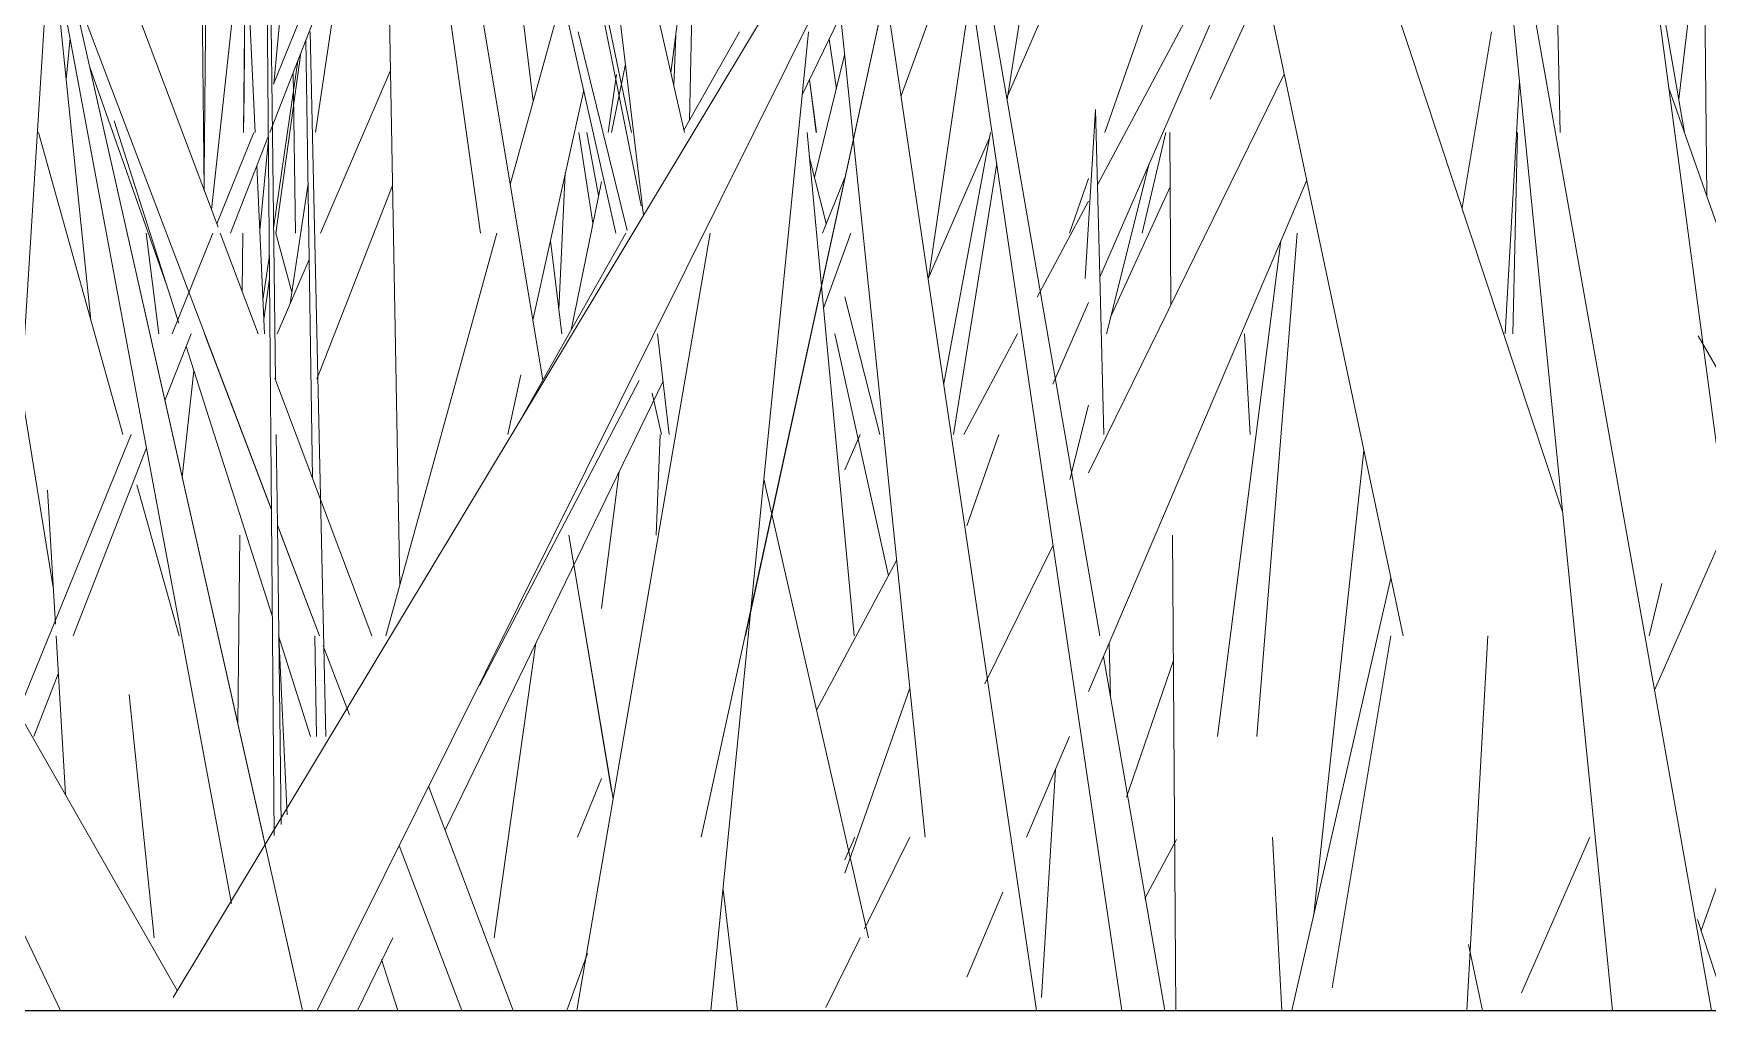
# Model space of a CAD drawing. Header units: millimetres. Extents: x -9575 to 27274, y -4387 to 11354.
# Drawn here: x -5267.75 to -5221.86, y 3048 to 3074.78 of the extents above; entities that cross this region are included whole.
import ezdxf

# ---------------------------------------------------------------- set-up
doc = ezdxf.new("R2010")
doc.units = ezdxf.units.MM
doc.layers.add('G-IMPT', color=8, linetype='Continuous', lineweight=9)

# ---------------------------------------------------------------- blocks, each defined once
blk = doc.blocks.new('Grass Array - 25_dwg-V51-North')
at = {"layer": 'G-IMPT'}
for p, q in [((-5263.522, 3109.702), (-5263.066, 3070.469)), ((-5221.879, 3070.318), (-5222.289, 3109.423)), ((-5253.783, 3065.282), (-5260.747, 3106.913)), ((-5239.993, 3104.477), (-5230.201, 3058.27)), ((-5261.112, 3065.281), (-5261.549, 3101.056)), ((-5249.768, 3072.396), (-5249.123, 3099.618)), ((-5261.169, 3073.389), (-5250.805, 3098.866)), ((-5253.783, 3065.282), (-5258.971, 3096.298)), ((-5225.831, 3061.666), (-5236.721, 3094.585)), ((-5261.152, 3052.796), (-5261.47, 3091.468)), ((-5251.092, 3070.05), (-5254.796, 3088.618)), ((-5224.965, 3088.618), (-5221.322, 3061.309)), ((-5263.924, 3048.361), (-5240.068, 3088.01)), ((-5262.894, 3087.841), (-5263.071, 3070.883)), ((-5249.442, 3052.752), (-5241.995, 3086.916)), ((-5255.636, 3085.859), (-5254.048, 3072.922)), ((-5226.224, 3085.859), (-5225.894, 3072.065)), ((-5266.799, 3085.508), (-5269.16, 3048)), ((-5249.903, 3072.065), (-5252.797, 3084.722)), ((-5241.062, 3072.972), (-5239.274, 3084.135)), ((-5256.963, 3083.1), (-5261.274, 3072.065)), ((-5253.653, 3083.166), (-5251.357, 3072.065)), ((-5236.678, 3083.1), (-5241.048, 3073.062)), ((-5227.97, 3082.978), (-5224.461, 3048.014)), ((-5238.515, 3058.27), (-5242.737, 3082.645)), ((-5257.302, 3082.232), (-5255.498, 3069.306)), ((-5242.964, 3082.19), (-5237.916, 3048)), ((-5243.686, 3080.74), (-5259.976, 3048)), ((-5262.689, 3069.466), (-5266.786, 3080.341)), ((-5257.706, 3059.651), (-5258.078, 3080.247)), ((-5243.453, 3080.22), (-5248.232, 3058.27)), ((-5238.384, 3072.065), (-5235.48, 3080.341)), ((-5260.565, 3079.699), (-5261.164, 3073.4)), ((-5261.924, 3078.609), (-5262.87, 3069.948)), ((-5261.988, 3072.065), (-5261.924, 3078.609)), ((-5261.924, 3078.609), (-5261.978, 3073.139)), ((-5250.276, 3073.697), (-5249.617, 3078.776)), ((-5250.276, 3073.697), (-5249.617, 3078.776)), ((-5252.014, 3078.102), (-5251.03, 3069.791)), ((-5267.293, 3077.582), (-5262.319, 3050.929)), ((-5260.375, 3048), (-5267.046, 3077.582)), ((-5261.447, 3052.752), (-5267.041, 3077.563)), ((-5261.672, 3072.065), (-5261.93, 3077.582)), ((-5240.251, 3048), (-5244.633, 3077.582)), ((-5243.965, 3073.071), (-5242.315, 3077.582)), ((-5238.586, 3070.633), (-5234.874, 3077.582)), ((-5222.49, 3072.065), (-5223.453, 3077.582)), ((-5260.017, 3072.065), (-5259.25, 3077.246)), ((-5222.137, 3077.19), (-5222.649, 3072.975)), ((-5266.174, 3066.919), (-5267.163, 3076.574)), ((-5245.76, 3076.57), (-5243.306, 3052.752)), ((-5221.753, 3048), (-5226.846, 3076.657)), ((-5261.225, 3061.729), (-5266.746, 3076.253)), ((-5263.456, 3067.595), (-5266.745, 3076.251)), ((-5234.89, 3076.41), (-5238.522, 3068.103)), ((-5235.489, 3072.976), (-5234.005, 3076.22)), ((-5254.678, 3070.636), (-5253.252, 3075.811)), ((-5253.252, 3075.811), (-5251.782, 3069.306)), ((-5246.679, 3073.096), (-5245.505, 3075.511)), ((-5243.201, 3068.114), (-5242.165, 3075.197)), ((-5259.737, 3055.511), (-5260.167, 3074.823)), ((-5251.473, 3069.374), (-5252.818, 3074.823)), ((-5250.142, 3074.731), (-5250.196, 3073.348)), ((-5249.918, 3072.131), (-5248.398, 3074.823)), ((-5246.506, 3074.823), (-5249.184, 3048)), ((-5227.784, 3074.823), (-5228.588, 3069.999)), ((-5266.85, 3073.518), (-5266.746, 3074.651)), ((-5261.105, 3069.306), (-5260.422, 3074.247)), ((-5260.283, 3074.603), (-5260.1, 3062.594)), ((-5245.738, 3073.263), (-5245.938, 3074.621)), ((-5266.206, 3073.858), (-5264.111, 3067.913)), ((-5260.506, 3074.031), (-5261.173, 3069.442)), ((-5259.88, 3069.306), (-5257.961, 3073.762)), ((-5251.521, 3073.94), (-5251.905, 3072.065)), ((-5245.514, 3074.179), (-5246.335, 3070.829)), ((-5260.634, 3073.704), (-5260.57, 3069.306)), ((-5251.995, 3072.065), (-5251.77, 3073.654)), ((-5246.29, 3072.065), (-5246.475, 3073.515)), ((-5246.287, 3072.065), (-5246.473, 3073.519)), ((-5233.462, 3073.658), (-5238.827, 3062.735)), ((-5227.41, 3066.547), (-5227.017, 3073.483)), ((-5223.313, 3056.78), (-5216.01, 3073.393)), ((-5261.988, 3072.065), (-5261.978, 3073.139)), ((-5252.667, 3073.225), (-5254.057, 3066.923)), ((-5221.879, 3070.318), (-5222.919, 3073.278)), ((-5265.536, 3072.382), (-5263.768, 3066.836)), ((-5238.639, 3072.697), (-5238.921, 3068.058)), ((-5238.639, 3072.697), (-5238.522, 3068.131)), ((-5265.3, 3063.788), (-5267.611, 3072.065)), ((-5265.3, 3063.788), (-5267.611, 3072.065)), ((-5262.725, 3069.563), (-5261.707, 3072.065)), ((-5261.31, 3071.974), (-5262.352, 3069.306)), ((-5252.796, 3072.065), (-5252.413, 3069.583)), ((-5252.258, 3070.336), (-5252.576, 3072.065)), ((-5246.544, 3072.065), (-5245.252, 3058.27)), ((-5241.544, 3071.921), (-5243.223, 3068.063)), ((-5241.517, 3072.065), (-5242.796, 3065.182)), ((-5236.712, 3072.065), (-5237.359, 3069.306)), ((-5236.567, 3067.337), (-5236.599, 3072.065)), ((-5227.07, 3072.065), (-5227.193, 3066.547)), ((-5261.309, 3071.881), (-5261.547, 3069.38)), ((-5261.415, 3066.547), (-5261.63, 3071.155)), ((-5246.015, 3069.57), (-5246.482, 3071.409)), ((-5242.533, 3063.788), (-5241.343, 3071.215)), ((-5237.162, 3071.213), (-5238.336, 3066.547)), ((-5260.71, 3067.379), (-5260.223, 3070.67)), ((-5257.904, 3070.611), (-5259.981, 3065.3)), ((-5253.347, 3067.208), (-5253.17, 3070.945)), ((-5252.181, 3070.713), (-5253.014, 3066.645)), ((-5245.505, 3070.828), (-5246.123, 3069.306)), ((-5239.352, 3069.306), (-5238.827, 3070.802)), ((-5238.827, 3056.74), (-5232.847, 3070.753)), ((-5238.222, 3066.999), (-5236.589, 3070.57)), ((-5240.233, 3067.552), (-5238.827, 3070.183)), ((-5221.879, 3070.318), (-5219.872, 3064.607)), ((-5264.662, 3069.306), (-5264.314, 3066.547)), ((-5263.952, 3066.547), (-5262.83, 3069.306)), ((-5261.589, 3066.547), (-5262.628, 3069.306)), ((-5262.031, 3067.721), (-5262.015, 3069.306)), ((-5262.031, 3067.721), (-5262.015, 3069.306)), ((-5260.663, 3067.692), (-5261.11, 3069.306)), ((-5258.086, 3058.27), (-5255.045, 3069.306)), ((-5254.389, 3064.208), (-5251.512, 3069.306)), ((-5252.856, 3048), (-5249.201, 3069.306)), ((-5246.093, 3067.251), (-5245.342, 3069.306)), ((-5234.218, 3055.511), (-5233.109, 3069.306)), ((-5253.578, 3069.094), (-5253.266, 3066.547)), ((-5235.296, 3055.511), (-5233.553, 3069.098)), ((-5261.283, 3068.689), (-5261.458, 3067.481)), ((-5261.068, 3066.547), (-5260.191, 3068.583)), ((-5261.433, 3066.935), (-5261.277, 3068.059)), ((-5238.411, 3063.788), (-5238.522, 3068.131)), ((-5244.548, 3063.788), (-5245.505, 3067.559)), ((-5238.827, 3067.405), (-5239.806, 3065.165)), ((-5263.43, 3066.547), (-5264.145, 3064.717)), ((-5261.225, 3061.725), (-5263.058, 3066.547)), ((-5250.646, 3066.547), (-5250.32, 3063.788)), ((-5245.783, 3066.547), (-5244.315, 3059.91)), ((-5242.243, 3063.788), (-5240.77, 3066.547)), ((-5234.552, 3066.547), (-5234.399, 3063.788)), ((-5220.554, 3063.788), (-5222.118, 3066.493)), ((-5263.565, 3066.201), (-5261.201, 3058.785)), ((-5263.352, 3065.533), (-5263.671, 3062.615)), ((-5258.471, 3058.27), (-5261.13, 3065.328)), ((-5256.466, 3052.949), (-5250.492, 3065.246)), ((-5251.145, 3065.263), (-5255.521, 3056.912)), ((-5254.389, 3065.42), (-5254.749, 3063.788)), ((-5268.089, 3065.017), (-5267.205, 3059.54)), ((-5250.791, 3064.92), (-5250.535, 3063.788)), ((-5238.827, 3064.593), (-5239.339, 3062.555)), ((-5268.167, 3056.185), (-5265.074, 3063.788)), ((-5261.063, 3061.303), (-5261.094, 3063.788)), ((-5250.571, 3063.788), (-5250.68, 3061.029)), ((-5245.084, 3063.788), (-5245.505, 3062.82)), ((-5242.165, 3061.288), (-5241.288, 3063.788)), ((-5264.65, 3063.422), (-5266.663, 3058.27)), ((-5232.652, 3050.627), (-5231.277, 3063.347)), ((-5252.181, 3059.02), (-5251.694, 3062.771)), ((-5252.181, 3059.02), (-5251.694, 3062.771)), ((-5263.759, 3058.27), (-5264.913, 3062.403)), ((-5263.759, 3058.27), (-5264.913, 3062.403)), ((-5244.855, 3049.993), (-5247.73, 3062.563)), ((-5267.364, 3062.258), (-5267.15, 3058.593)), ((-5262.148, 3055.86), (-5262.097, 3061.029)), ((-5262.148, 3055.86), (-5262.097, 3061.029)), ((-5261.063, 3061.299), (-5260.964, 3053.096)), ((-5261.063, 3061.299), (-5259.911, 3058.27)), ((-5259.91, 3058.27), (-5260.959, 3061.029)), ((-5251.862, 3053.798), (-5253.071, 3061.029)), ((-5236.434, 3048), (-5236.524, 3061.029)), ((-5218.195, 3061.029), (-5222.035, 3050.192)), ((-5239.799, 3060.756), (-5241.666, 3056.954)), ((-5251.9, 3054.028), (-5252.962, 3060.378)), ((-5246.281, 3056.229), (-5244.087, 3060.336)), ((-5230.536, 3059.847), (-5233.255, 3048)), ((-5223.109, 3059.707), (-5223.458, 3058.27)), ((-5267.131, 3058.27), (-5266.876, 3053.921)), ((-5261.037, 3058.27), (-5260.157, 3055.511)), ((-5260.799, 3053.36), (-5261.027, 3058.239)), ((-5260.034, 3058.27), (-5259.992, 3055.511)), ((-5230.543, 3058.27), (-5232.151, 3048.62)), ((-5228.461, 3048), (-5227.879, 3058.27)), ((-5259.086, 3056.101), (-5259.807, 3057.998)), ((-5259.807, 3057.995), (-5259.087, 3056.1)), ((-5255.119, 3049.993), (-5253.975, 3058.077)), ((-5236.736, 3048), (-5238.417, 3057.701)), ((-5238.227, 3056.606), (-5238.264, 3058.058)), ((-5267.07, 3057.229), (-5267.741, 3055.511)), ((-5236.5, 3057.597), (-5237.783, 3053.846)), ((-5268.597, 3056.939), (-5263.81, 3048.544)), ((-5245.505, 3051.768), (-5243.727, 3056.837)), ((-5264.44, 3049.993), (-5265.123, 3056.66)), ((-5240.529, 3052.752), (-5239.351, 3055.511)), ((-5239.736, 3054.609), (-5240.115, 3048.359)), ((-5254.602, 3048), (-5256.917, 3054.147)), ((-5252.181, 3054.361), (-5252.833, 3052.752)), ((-5245.233, 3052.752), (-5245.505, 3052.129)), ((-5243.73, 3052.752), (-5244.966, 3050.236)), ((-5237.287, 3051.068), (-5236.414, 3052.69)), ((-5233.788, 3052.752), (-5233.525, 3048)), ((-5226.962, 3048.48), (-5225.084, 3052.752)), ((-5257.726, 3052.522), (-5256.007, 3048)), ((-5256.007, 3048), (-5257.726, 3052.522)), ((-5267.008, 3048), (-5268.874, 3051.9)), ((-5248.843, 3051.313), (-5248.451, 3048)), ((-5242.165, 3048.918), (-5241.174, 3051.239)), ((-5221.463, 3048.46), (-5222.137, 3050.498)), ((-5260.375, 3048), (-5260.825, 3049.993)), ((-5258.859, 3048.021), (-5257.902, 3049.993)), ((-5245.085, 3049.993), (-5246.025, 3048.08)), ((-5253.133, 3048), (-5252.561, 3049.565)), ((-5228.408, 3049.806), (-5228.025, 3048)), ((-5258.209, 3049.401), (-5257.763, 3048))]:
    blk.add_line(p, q, dxfattribs=at)
blk = doc.blocks.new('Grass Array - Grass Array-V52-North')
blk.add_blockref('Grass Array - 25_dwg-V51-North', (0, 0))

msp = doc.modelspace()

# ---------------------------------------------------------------- linework, layer by layer
msp.add_line((-5839.745, 3048), (-5040.568, 3048))

# ---------------------------------------------------------------- block references
msp.add_blockref('Grass Array - Grass Array-V52-North', (0, 0))

doc.saveas('drawing.dxf')
